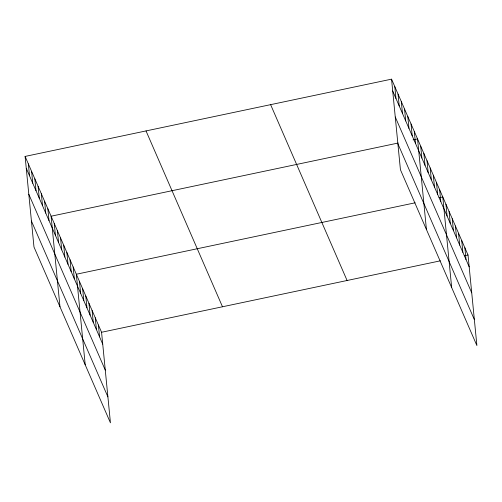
<?xml version="1.0" encoding="UTF-8"?>
<svg xmlns="http://www.w3.org/2000/svg" width="502" height="502" viewBox="0 0 502 502"><rect width="100%" height="100%" fill="white"/><g stroke="black" fill="none" stroke-linecap="round" stroke-linejoin="round"><path stroke-width="0.75" d="M25.1 156.423L101.567 332.268L110.446 422.847L33.979 247.003L25.1 156.423L391.554 79.153L468.021 254.997L476.9 345.577L400.433 169.732L391.554 79.153M398.142 143.032L51.097 216.211L59.976 306.791M413.071 139.882L417.551 138.941L426.436 229.514M415.167 202.795L76.329 274.243L85.215 364.816M439.055 197.757L442.783 196.972L451.668 287.546M101.567 332.268L440.398 260.82M464.287 255.788L468.021 254.997M392.715 91.013L469.182 266.857M395.262 116.991L471.729 292.835M397.891 143.754L474.352 319.598M270.622 104.654L347.089 280.499M146.032 130.928L222.493 306.772M26.261 168.289L102.728 344.134M28.809 194.261L105.276 370.106M31.431 221.024L107.899 396.869M464.865 247.743L466.025 259.603M461.708 240.489L462.875 252.355M458.558 233.235L459.719 245.101M455.402 225.982L456.563 237.848M452.246 218.728L453.413 230.594M449.095 211.474L450.256 223.34M445.939 204.22L447.1 216.086M439.633 189.718L440.794 201.578M436.476 182.464L437.637 194.324M433.32 175.211L434.487 187.07M430.17 167.957L431.331 179.816M427.014 160.703L428.181 172.562M423.864 153.449L425.025 165.309M420.707 146.195L421.868 158.055M414.301 131.468L415.468 143.327M411.05 123.994L412.217 135.854M407.806 116.52L408.967 128.38M404.556 109.047L405.716 120.907M401.305 101.573L402.466 113.433M398.055 94.1L399.216 105.96M394.804 86.626L395.965 98.486M98.411 325.02L99.572 336.88M95.254 317.766L96.422 329.626M92.104 310.512L93.265 322.372M88.948 303.258L90.109 315.118M85.792 296.004L86.959 307.864M82.642 288.75L83.803 300.61M79.485 281.496L80.646 293.356M73.179 266.989L74.34 278.848M70.023 259.735L71.184 271.595M66.866 252.481L68.034 264.341M63.716 245.227L64.877 257.087M60.56 237.973L61.721 249.833M57.404 230.719L58.571 242.579M54.254 223.465L55.415 235.325M47.847 208.738L49.014 220.604M44.596 201.264L45.764 213.13M41.346 193.791L42.513 205.657M38.102 186.317L39.263 198.183M34.851 178.844L36.012 190.71M31.601 171.37L32.762 183.236M28.35 163.897L29.511 175.763"/></g></svg>
